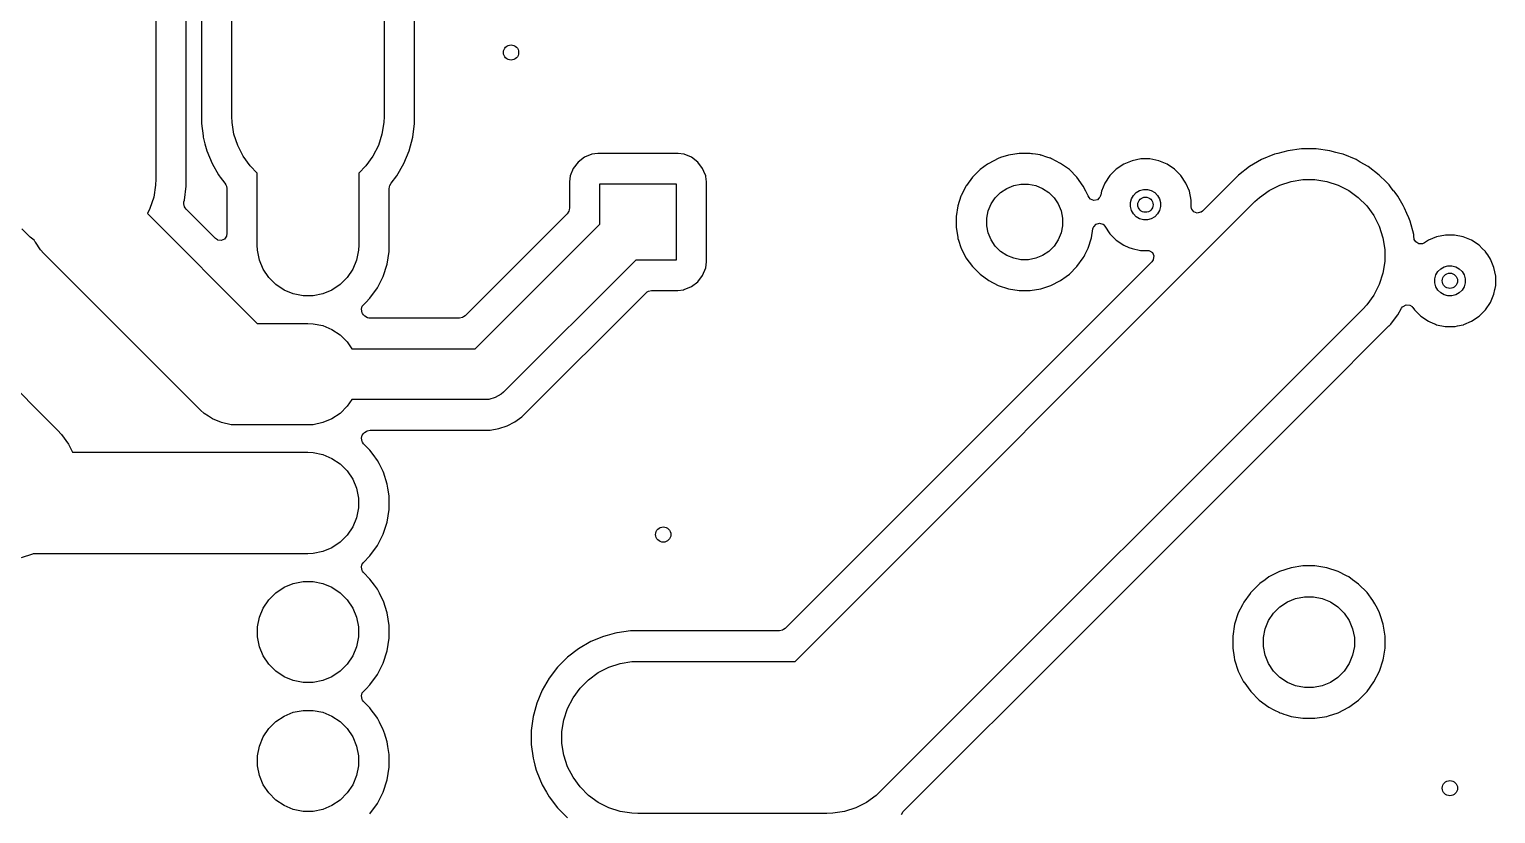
# Model space of a CAD drawing. Header units: inches. Extents: x 1.32 to 5.22, y -7.01 to -1.14.
# Drawn here: x 3.445 to 4.583, y -5.768 to -5.159 of the extents above; entities that cross this region are included whole.
import ezdxf

# ---------------------------------------------------------------- set-up
doc = ezdxf.new("R2010")
doc.units = ezdxf.units.IN
doc.header["$MEASUREMENT"] = 0
doc.layers.add('F.Cu', color=13, linetype='CONTINUOUS', true_color=0xc83434)

msp = doc.modelspace()

# ---------------------------------------------------------------- linework, layer by layer
at = {"layer": 'F.Cu', "linetype": 'CONTINUOUS'}
for p, q in [((3.5433, -4.4882), (3.5433, -5.2756)), ((3.5669, -5.281), (3.5669, -4.6146)), ((3.5787, -4.9749), (3.5787, -5.2322)), ((3.6024, -5.2268), (3.6024, -4.9803)), ((3.7205, -5.0048), (3.7205, -5.2268)), ((3.7441, -5.2322), (3.7441, -5.133)), ((3.5787, -5.2322), (3.5787, -5.2322)), ((3.5787, -5.2322), (3.58, -5.2418)), ((3.6025, -5.2314), (3.6024, -5.2268)), ((3.604, -5.2406), (3.6025, -5.2314)), ((3.7203, -5.2314), (3.7188, -5.2406)), ((3.7205, -5.2268), (3.7203, -5.2314)), ((3.7427, -5.2429), (3.7441, -5.2322)), ((3.58, -5.2418), (3.5801, -5.2429)), ((3.5801, -5.2429), (3.5801, -5.2429)), ((3.5801, -5.2429), (3.5801, -5.2429)), ((3.5801, -5.2429), (3.5815, -5.248)), ((3.6069, -5.2494), (3.604, -5.2406)), ((3.7188, -5.2406), (3.716, -5.2494)), ((3.7399, -5.2534), (3.7427, -5.2429)), ((3.5815, -5.248), (3.5829, -5.2534)), ((3.5829, -5.2534), (3.5871, -5.2634)), ((3.6111, -5.2576), (3.6069, -5.2494)), ((3.716, -5.2494), (3.7118, -5.2576)), ((3.7357, -5.2634), (3.7399, -5.2534)), ((4.4215, -5.2534), (4.4137, -5.2555)), ((4.4216, -5.2534), (4.4215, -5.2534)), ((4.4322, -5.252), (4.4216, -5.2534)), ((4.4216, -5.2534), (4.4216, -5.2534)), ((4.4216, -5.2534), (4.4216, -5.2534)), ((4.4323, -5.252), (4.4322, -5.252)), ((4.4324, -5.2519), (4.4323, -5.252)), ((4.4432, -5.2519), (4.4324, -5.2519)), ((4.4324, -5.2519), (4.4324, -5.2519)), ((4.4324, -5.2519), (4.4324, -5.2519)), ((4.4433, -5.252), (4.4432, -5.2519)), ((4.4432, -5.2519), (4.4432, -5.2519)), ((4.4432, -5.2519), (4.4432, -5.2519)), ((4.4434, -5.252), (4.4433, -5.252)), ((4.454, -5.2534), (4.4434, -5.252)), ((4.4588, -5.2547), (4.454, -5.2534)), ((4.454, -5.2534), (4.454, -5.2534)), ((4.454, -5.2534), (4.454, -5.2534)), ((4.4619, -5.2555), (4.4588, -5.2547)), ((4.4588, -5.2547), (4.4588, -5.2547)), ((3.5871, -5.2634), (3.5871, -5.2634)), ((3.5871, -5.2634), (3.5871, -5.2634)), ((3.5871, -5.2634), (3.592, -5.272)), ((3.6165, -5.2651), (3.6111, -5.2576)), ((3.622, -5.2707), (3.6165, -5.2651)), ((3.7063, -5.2651), (3.7008, -5.2707)), ((3.7118, -5.2576), (3.7063, -5.2651)), ((3.7303, -5.2728), (3.7357, -5.2634)), ((3.8709, -5.2623), (3.8671, -5.2672)), ((3.8759, -5.2585), (3.8709, -5.2623)), ((3.8816, -5.2561), (3.8759, -5.2585)), ((3.8862, -5.2555), (3.8816, -5.2561)), ((3.8816, -5.2561), (3.8816, -5.2561)), ((3.8816, -5.2561), (3.8816, -5.2561)), ((3.9484, -5.2555), (3.8862, -5.2555)), ((3.8862, -5.2555), (3.8862, -5.2555)), ((3.9485, -5.2555), (3.9484, -5.2555)), ((3.9484, -5.2555), (3.9484, -5.2555)), ((3.9484, -5.2555), (3.9484, -5.2555)), ((3.9484, -5.2555), (3.9484, -5.2555)), ((3.953, -5.2561), (3.9485, -5.2555)), ((3.9531, -5.2561), (3.953, -5.2561)), ((3.9532, -5.2562), (3.9531, -5.2561)), ((3.9588, -5.2585), (3.9532, -5.2562)), ((3.9637, -5.2623), (3.9588, -5.2585)), ((3.9588, -5.2585), (3.9588, -5.2585)), ((3.9675, -5.2672), (3.9637, -5.2623)), ((4.1885, -5.2639), (4.1827, -5.2681)), ((4.1895, -5.2632), (4.1885, -5.2639)), ((4.1969, -5.2594), (4.1895, -5.2632)), ((4.1895, -5.2632), (4.1895, -5.2632)), ((4.1895, -5.2632), (4.1895, -5.2632)), ((4.1987, -5.2588), (4.1969, -5.2594)), ((4.2049, -5.2568), (4.1987, -5.2588)), ((4.2098, -5.256), (4.2049, -5.2568)), ((4.2049, -5.2568), (4.2049, -5.2568)), ((4.2112, -5.2558), (4.2098, -5.256)), ((4.2116, -5.2557), (4.2112, -5.2558)), ((4.2131, -5.2555), (4.2116, -5.2557)), ((4.2215, -5.2555), (4.2131, -5.2555)), ((4.2131, -5.2555), (4.2131, -5.2555)), ((4.2227, -5.2557), (4.2215, -5.2555)), ((4.2215, -5.2555), (4.2215, -5.2555)), ((4.2234, -5.2558), (4.2227, -5.2557)), ((4.2258, -5.2562), (4.2234, -5.2558)), ((4.2294, -5.2567), (4.2258, -5.2562)), ((4.2296, -5.2568), (4.2294, -5.2567)), ((4.2299, -5.2568), (4.2296, -5.2568)), ((4.2301, -5.2569), (4.2299, -5.2568)), ((4.2346, -5.2584), (4.2301, -5.2569)), ((4.237, -5.2591), (4.2346, -5.2584)), ((4.2373, -5.2592), (4.237, -5.2591)), ((4.2382, -5.2596), (4.2373, -5.2592)), ((4.2384, -5.2597), (4.2382, -5.2596)), ((4.2413, -5.2612), (4.2384, -5.2597)), ((4.2452, -5.2632), (4.2413, -5.2612)), ((4.252, -5.2681), (4.2452, -5.2632)), ((4.2942, -5.2639), (4.2884, -5.2677)), ((4.3007, -5.2612), (4.2942, -5.2639)), ((4.2942, -5.2639), (4.2942, -5.2639)), ((4.2942, -5.2639), (4.2942, -5.2639)), ((4.3075, -5.2598), (4.3007, -5.2612)), ((4.3007, -5.2612), (4.3007, -5.2612)), ((4.3007, -5.2612), (4.3007, -5.2612)), ((4.3145, -5.2598), (4.3075, -5.2598)), ((4.3075, -5.2598), (4.3075, -5.2598)), ((4.3075, -5.2598), (4.3075, -5.2598)), ((4.3214, -5.2612), (4.3145, -5.2598)), ((4.3145, -5.2598), (4.3145, -5.2598)), ((4.3145, -5.2598), (4.3145, -5.2598)), ((4.3278, -5.2639), (4.3214, -5.2612)), ((4.3214, -5.2612), (4.3214, -5.2612)), ((4.3214, -5.2612), (4.3214, -5.2612)), ((4.3336, -5.2677), (4.3278, -5.2639)), ((4.3278, -5.2639), (4.3278, -5.2639)), ((4.3278, -5.2639), (4.3278, -5.2639)), ((4.3278, -5.2639), (4.3278, -5.2639)), ((4.3278, -5.2639), (4.3278, -5.2639)), ((4.3918, -5.2657), (4.3832, -5.2723)), ((4.4011, -5.2603), (4.3918, -5.2657)), ((4.3918, -5.2657), (4.3918, -5.2657)), ((4.4112, -5.2562), (4.4011, -5.2603)), ((4.4137, -5.2555), (4.4112, -5.2562)), ((4.4112, -5.2562), (4.4112, -5.2562)), ((4.4644, -5.2562), (4.4619, -5.2555)), ((4.4744, -5.2603), (4.4644, -5.2562)), ((4.4644, -5.2562), (4.4644, -5.2562)), ((4.4644, -5.2562), (4.4644, -5.2562)), ((4.4777, -5.2622), (4.4744, -5.2603)), ((4.4744, -5.2603), (4.4744, -5.2603)), ((4.4838, -5.2657), (4.4777, -5.2622)), ((4.4839, -5.2657), (4.4838, -5.2657)), ((4.4924, -5.2723), (4.4839, -5.2657)), ((3.5433, -5.2756), (3.5431, -5.2802)), ((3.592, -5.272), (3.5925, -5.2728)), ((3.5925, -5.2728), (3.5925, -5.2728)), ((3.5925, -5.2728), (3.5926, -5.273)), ((3.5926, -5.273), (3.5934, -5.274)), ((3.5934, -5.274), (3.597, -5.2786)), ((3.622, -5.3268), (3.622, -5.2707)), ((3.7008, -5.2707), (3.7008, -5.3268)), ((3.7258, -5.2787), (3.7303, -5.2728)), ((3.8648, -5.273), (3.8642, -5.2776)), ((3.8642, -5.2776), (3.8642, -5.2978)), ((3.8671, -5.2672), (3.8648, -5.2728)), ((3.8648, -5.2728), (3.8648, -5.2729)), ((3.8648, -5.2729), (3.8648, -5.273)), ((3.9685, -5.2696), (3.9675, -5.2672)), ((3.9699, -5.273), (3.9685, -5.2696)), ((3.9699, -5.2731), (3.9699, -5.273)), ((3.9699, -5.273), (3.9699, -5.273)), ((3.9699, -5.2733), (3.9699, -5.2731)), ((3.9699, -5.2731), (3.9699, -5.2731)), ((3.9705, -5.2776), (3.9699, -5.2733)), ((3.9705, -5.3397), (3.9705, -5.2776)), ((3.9705, -5.2776), (3.9705, -5.2776)), ((3.9705, -5.2776), (3.9705, -5.2776)), ((3.9705, -5.2776), (3.9705, -5.2776)), ((4.1768, -5.274), (4.1722, -5.2803)), ((4.1827, -5.2681), (4.1768, -5.274)), ((4.1768, -5.274), (4.1768, -5.274)), ((4.2579, -5.274), (4.252, -5.2681)), ((4.252, -5.2681), (4.252, -5.2681)), ((4.2628, -5.2808), (4.2579, -5.274)), ((4.2835, -5.2727), (4.2796, -5.2785)), ((4.2884, -5.2677), (4.2835, -5.2727)), ((4.2835, -5.2727), (4.2835, -5.2727)), ((4.2835, -5.2727), (4.2835, -5.2727)), ((4.2884, -5.2677), (4.2884, -5.2677)), ((4.2884, -5.2677), (4.2884, -5.2677)), ((4.3386, -5.2727), (4.3336, -5.2677)), ((4.3336, -5.2677), (4.3336, -5.2677)), ((4.3336, -5.2677), (4.3336, -5.2677)), ((4.3424, -5.2785), (4.3386, -5.2727)), ((4.3386, -5.2727), (4.3386, -5.2727)), ((4.3386, -5.2727), (4.3386, -5.2727)), ((4.3832, -5.2723), (4.3553, -5.3002)), ((4.3832, -5.2723), (4.3832, -5.2723)), ((4.4152, -5.2801), (4.424, -5.2772)), ((4.424, -5.2772), (4.4332, -5.2758)), ((4.4332, -5.2758), (4.4424, -5.2758)), ((4.4424, -5.2758), (4.4516, -5.2772)), ((4.4516, -5.2772), (4.4604, -5.2801)), ((4.4977, -5.2776), (4.4924, -5.2723)), ((4.4924, -5.2723), (4.4924, -5.2723)), ((4.4924, -5.2723), (4.4924, -5.2723)), ((4.5001, -5.28), (4.4977, -5.2776)), ((3.5431, -5.2802), (3.5417, -5.2894)), ((3.5655, -5.2918), (3.5669, -5.281)), ((3.597, -5.2786), (3.5976, -5.2798)), ((3.5976, -5.2798), (3.5981, -5.2809)), ((3.5981, -5.2809), (3.5984, -5.2827)), ((3.5984, -5.2827), (3.5984, -5.3178)), ((3.7244, -5.2829), (3.7246, -5.2815)), ((3.7244, -5.3317), (3.7244, -5.2829)), ((3.7246, -5.2815), (3.725, -5.2803)), ((3.7246, -5.2815), (3.7246, -5.2815)), ((3.725, -5.2803), (3.7258, -5.2787)), ((3.8878, -5.3104), (3.8878, -5.2791)), ((3.8878, -5.2791), (3.9469, -5.2791)), ((3.9469, -5.2791), (3.9469, -5.3382)), ((4.1679, -5.2886), (4.1655, -5.2962)), ((4.168, -5.2884), (4.1679, -5.2886)), ((4.1679, -5.2886), (4.1679, -5.2886)), ((4.1718, -5.2808), (4.168, -5.2883)), ((4.168, -5.2883), (4.168, -5.2883)), ((4.168, -5.2883), (4.168, -5.2884)), ((4.1722, -5.2803), (4.1718, -5.2808)), ((4.1945, -5.2899), (4.1986, -5.2858)), ((4.1986, -5.2858), (4.2034, -5.2826)), ((4.2034, -5.2826), (4.2088, -5.2804)), ((4.2088, -5.2804), (4.2144, -5.2793)), ((4.2144, -5.2793), (4.2202, -5.2793)), ((4.2202, -5.2793), (4.2259, -5.2804)), ((4.2259, -5.2804), (4.2312, -5.2826)), ((4.2312, -5.2826), (4.2361, -5.2858)), ((4.2361, -5.2858), (4.2401, -5.2899)), ((4.2649, -5.2849), (4.2628, -5.2808)), ((4.2628, -5.2808), (4.2628, -5.2808)), ((4.2666, -5.2883), (4.2649, -5.2849)), ((4.2667, -5.2885), (4.2666, -5.2883)), ((4.267, -5.2893), (4.2667, -5.2885)), ((4.2759, -5.289), (4.2757, -5.2894)), ((4.2762, -5.2881), (4.2759, -5.289)), ((4.2764, -5.2877), (4.2762, -5.2881)), ((4.2769, -5.2849), (4.2764, -5.2877)), ((4.2796, -5.2785), (4.2769, -5.2849)), ((4.2769, -5.2849), (4.2769, -5.2849)), ((4.2796, -5.2785), (4.2796, -5.2785)), ((4.2796, -5.2785), (4.2796, -5.2785)), ((4.3001, -5.2908), (4.3017, -5.2881)), ((4.3017, -5.2881), (4.3038, -5.2859)), ((4.3038, -5.2859), (4.3065, -5.2844)), ((4.3065, -5.2844), (4.3095, -5.2836)), ((4.3095, -5.2836), (4.3126, -5.2836)), ((4.3126, -5.2836), (4.3155, -5.2844)), ((4.3155, -5.2844), (4.3182, -5.2859)), ((4.3182, -5.2859), (4.3204, -5.2881)), ((4.3204, -5.2881), (4.3219, -5.2908)), ((4.3451, -5.2849), (4.3424, -5.2785)), ((4.3424, -5.2785), (4.3424, -5.2785)), ((4.3465, -5.2917), (4.3451, -5.2849)), ((4.3451, -5.2849), (4.3451, -5.2849)), ((4.3994, -5.2897), (4.4069, -5.2843)), ((4.4069, -5.2843), (4.4152, -5.2801)), ((4.4604, -5.2801), (4.4687, -5.2843)), ((4.4687, -5.2843), (4.4761, -5.2897)), ((4.5017, -5.2821), (4.5001, -5.28)), ((4.5001, -5.28), (4.5001, -5.28)), ((4.5001, -5.28), (4.5001, -5.28)), ((4.5001, -5.28), (4.5001, -5.28)), ((4.5035, -5.2845), (4.5017, -5.2821)), ((4.5039, -5.2849), (4.5035, -5.2845)), ((4.5047, -5.2859), (4.5039, -5.2849)), ((4.5039, -5.2849), (4.5039, -5.2849)), ((4.5067, -5.2886), (4.5047, -5.2859)), ((4.5109, -5.2958), (4.5067, -5.2886)), ((4.5067, -5.2886), (4.5067, -5.2886)), ((3.5388, -5.2982), (3.5368, -5.3021)), ((3.5417, -5.2894), (3.5388, -5.2982)), ((3.565, -5.2941), (3.5652, -5.293)), ((3.565, -5.2945), (3.565, -5.2941)), ((3.5656, -5.297), (3.565, -5.2945)), ((3.5652, -5.293), (3.5655, -5.2918)), ((3.566, -5.2976), (3.5656, -5.297)), ((3.5668, -5.2987), (3.566, -5.2976)), ((3.5897, -5.3216), (3.5668, -5.2987)), ((3.8637, -5.3002), (3.8624, -5.3023)), ((3.864, -5.2992), (3.8637, -5.3002)), ((3.8642, -5.2978), (3.864, -5.2992)), ((4.0393, -5.6496), (4.396, -5.2929)), ((4.1655, -5.2962), (4.1642, -5.3045)), ((4.1879, -5.3058), (4.1891, -5.3001)), ((4.1891, -5.3001), (4.1913, -5.2947)), ((4.1913, -5.2947), (4.1945, -5.2899)), ((4.2401, -5.2899), (4.2434, -5.2947)), ((4.2434, -5.2947), (4.2456, -5.3001)), ((4.2456, -5.3001), (4.2467, -5.3058)), ((4.2671, -5.2894), (4.267, -5.2893)), ((4.2685, -5.2911), (4.2671, -5.2894)), ((4.2711, -5.292), (4.2685, -5.2911)), ((4.2685, -5.2911), (4.2685, -5.2911)), ((4.2685, -5.2911), (4.2685, -5.2911)), ((4.2738, -5.2914), (4.2711, -5.292)), ((4.2749, -5.2903), (4.2738, -5.2914)), ((4.2751, -5.2901), (4.2749, -5.2903)), ((4.2752, -5.2899), (4.2751, -5.2901)), ((4.2757, -5.2894), (4.2752, -5.2899)), ((4.2993, -5.2937), (4.3001, -5.2908)), ((4.2993, -5.2968), (4.2993, -5.2937)), ((4.3001, -5.2998), (4.2993, -5.2968)), ((4.3017, -5.3025), (4.3001, -5.2998)), ((4.3219, -5.2998), (4.3204, -5.3025)), ((4.3219, -5.2908), (4.3227, -5.2937)), ((4.3227, -5.2968), (4.3219, -5.2998)), ((4.3227, -5.2937), (4.3227, -5.2968)), ((4.3465, -5.2918), (4.3465, -5.2917)), ((4.3465, -5.2967), (4.3465, -5.2918)), ((4.3468, -5.2984), (4.3465, -5.2967)), ((4.3469, -5.2987), (4.3468, -5.2984)), ((4.3485, -5.3009), (4.3469, -5.2987)), ((4.3553, -5.3002), (4.3542, -5.301)), ((4.396, -5.2929), (4.3994, -5.2897)), ((4.4761, -5.2897), (4.4827, -5.2963)), ((4.4827, -5.2963), (4.4881, -5.3038)), ((4.512, -5.2979), (4.5109, -5.2958)), ((4.5121, -5.2979), (4.512, -5.2979)), ((4.5121, -5.298), (4.5121, -5.2979)), ((4.5138, -5.302), (4.5121, -5.298)), ((4.5121, -5.298), (4.5121, -5.298)), ((3.5368, -5.3021), (3.622, -5.3874)), ((3.8624, -5.3023), (3.7832, -5.3815)), ((3.7911, -5.4071), (3.8878, -5.3104)), ((4.1642, -5.3045), (4.1642, -5.3128)), ((4.1879, -5.3116), (4.1879, -5.3058)), ((4.1891, -5.3172), (4.1879, -5.3116)), ((4.2467, -5.3116), (4.2456, -5.3172)), ((4.2467, -5.3058), (4.2467, -5.3116)), ((4.2709, -5.3124), (4.2727, -5.3104)), ((4.2727, -5.3104), (4.2754, -5.3096)), ((4.2754, -5.3096), (4.278, -5.3104)), ((4.278, -5.3104), (4.2781, -5.3105)), ((4.2781, -5.3105), (4.2795, -5.312)), ((4.3038, -5.3046), (4.3017, -5.3025)), ((4.3065, -5.3062), (4.3038, -5.3046)), ((4.3095, -5.307), (4.3065, -5.3062)), ((4.3126, -5.307), (4.3095, -5.307)), ((4.3155, -5.3062), (4.3126, -5.307)), ((4.3182, -5.3046), (4.3155, -5.3062)), ((4.3204, -5.3025), (4.3182, -5.3046)), ((4.3511, -5.3018), (4.3485, -5.3009)), ((4.3538, -5.3012), (4.3511, -5.3018)), ((4.3542, -5.301), (4.3538, -5.3012)), ((4.4881, -5.3038), (4.4924, -5.312)), ((4.5153, -5.3056), (4.5138, -5.302)), ((4.5163, -5.308), (4.5153, -5.3056)), ((4.5191, -5.3185), (4.5163, -5.308)), ((3.4459, -5.3205), (3.4393, -5.3139)), ((3.4491, -5.3228), (3.4459, -5.3205)), ((3.4495, -5.3238), (3.4491, -5.3228)), ((3.5911, -5.3226), (3.5897, -5.3216)), ((3.5914, -5.3227), (3.5911, -5.3226)), ((3.5941, -5.3231), (3.5914, -5.3227)), ((3.5966, -5.322), (3.5941, -5.3231)), ((3.5981, -5.3196), (3.5966, -5.322)), ((3.5982, -5.3192), (3.5981, -5.3196)), ((3.5984, -5.3178), (3.5982, -5.3192)), ((4.1642, -5.3128), (4.1654, -5.3207)), ((4.1654, -5.3207), (4.1654, -5.3209)), ((4.1654, -5.3209), (4.1655, -5.3213)), ((4.1655, -5.3213), (4.1656, -5.3215)), ((4.1656, -5.3215), (4.166, -5.3227)), ((4.166, -5.3227), (4.1678, -5.3284)), ((4.1913, -5.3226), (4.1891, -5.3172)), ((4.1945, -5.3274), (4.1913, -5.3226)), ((4.2434, -5.3226), (4.2401, -5.3274)), ((4.2456, -5.3172), (4.2434, -5.3226)), ((4.2666, -5.3291), (4.2692, -5.3211)), ((4.2692, -5.3211), (4.2703, -5.3141)), ((4.2703, -5.3141), (4.2707, -5.3128)), ((4.2707, -5.3128), (4.2709, -5.3124)), ((4.2795, -5.312), (4.2795, -5.312)), ((4.2795, -5.312), (4.2835, -5.3179)), ((4.2835, -5.3179), (4.2835, -5.3179)), ((4.2835, -5.3179), (4.2835, -5.3179)), ((4.2835, -5.3179), (4.2884, -5.3228)), ((4.2884, -5.3228), (4.2884, -5.3228)), ((4.2884, -5.3228), (4.2884, -5.3228)), ((4.2884, -5.3228), (4.2942, -5.3267)), ((4.4924, -5.312), (4.4952, -5.3209)), ((4.4952, -5.3209), (4.4967, -5.33)), ((4.5191, -5.3189), (4.5191, -5.3185)), ((4.5193, -5.3202), (4.5191, -5.3189)), ((4.5195, -5.3214), (4.5193, -5.3202)), ((4.5196, -5.3221), (4.5195, -5.3214)), ((4.5196, -5.3222), (4.5196, -5.3221)), ((4.5207, -5.324), (4.5196, -5.3222)), ((4.5305, -5.3229), (4.5276, -5.3248)), ((4.5369, -5.3202), (4.5305, -5.3229)), ((4.5305, -5.3229), (4.5305, -5.3229)), ((4.5305, -5.3229), (4.5305, -5.3229)), ((4.5438, -5.3189), (4.5369, -5.3202)), ((4.5369, -5.3202), (4.5369, -5.3202)), ((4.5369, -5.3202), (4.5369, -5.3202)), ((4.5507, -5.3189), (4.5438, -5.3189)), ((4.5438, -5.3189), (4.5438, -5.3189)), ((4.5438, -5.3189), (4.5438, -5.3189)), ((4.5576, -5.3202), (4.5507, -5.3189)), ((4.5507, -5.3189), (4.5507, -5.3189)), ((4.5507, -5.3189), (4.5507, -5.3189)), ((4.564, -5.3229), (4.5576, -5.3202)), ((4.5576, -5.3202), (4.5576, -5.3202)), ((4.5576, -5.3202), (4.5576, -5.3202)), ((4.5698, -5.3268), (4.564, -5.3229)), ((4.564, -5.3229), (4.564, -5.3229)), ((4.564, -5.3229), (4.564, -5.3229)), ((4.564, -5.3229), (4.564, -5.3229)), ((4.564, -5.3229), (4.564, -5.3229)), ((3.4499, -5.3244), (3.4495, -5.3238)), ((3.4538, -5.3303), (3.4499, -5.3244)), ((3.4564, -5.3331), (3.4538, -5.3303)), ((3.5779, -5.4546), (3.4564, -5.3331)), ((3.6222, -5.3306), (3.622, -5.3268)), ((3.6237, -5.3382), (3.6222, -5.3306)), ((3.7006, -5.3306), (3.6991, -5.3382)), ((3.7008, -5.3268), (3.7006, -5.3306)), ((3.7229, -5.3415), (3.7244, -5.3317)), ((4.1678, -5.3284), (4.1679, -5.3285)), ((4.1679, -5.3285), (4.168, -5.3291)), ((4.168, -5.3291), (4.168, -5.3291)), ((4.168, -5.3291), (4.1718, -5.3365)), ((4.1986, -5.3315), (4.1945, -5.3274)), ((4.2034, -5.3347), (4.1986, -5.3315)), ((4.2361, -5.3315), (4.2312, -5.3347)), ((4.2401, -5.3274), (4.2361, -5.3315)), ((4.2636, -5.3354), (4.2639, -5.3343)), ((4.2639, -5.3343), (4.2666, -5.3291)), ((4.2942, -5.3267), (4.2942, -5.3267)), ((4.2942, -5.3267), (4.2982, -5.3284)), ((4.2982, -5.3284), (4.3007, -5.3294)), ((4.3007, -5.3294), (4.3007, -5.3294)), ((4.3007, -5.3294), (4.3007, -5.3294)), ((4.3007, -5.3294), (4.3007, -5.3294)), ((4.3007, -5.3294), (4.3072, -5.3307)), ((4.3072, -5.3307), (4.3073, -5.3307)), ((4.3073, -5.3307), (4.3075, -5.3307)), ((4.3075, -5.3307), (4.3075, -5.3307)), ((4.3075, -5.3307), (4.3123, -5.3307)), ((4.3123, -5.3307), (4.3136, -5.3309)), ((4.3136, -5.3309), (4.3141, -5.3311)), ((4.3141, -5.3311), (4.3164, -5.3325)), ((4.3164, -5.3325), (4.3175, -5.335)), ((4.4967, -5.33), (4.4967, -5.3393)), ((4.5208, -5.3242), (4.5207, -5.324)), ((4.5231, -5.3256), (4.5208, -5.3242)), ((4.5208, -5.3242), (4.5208, -5.3242)), ((4.5259, -5.3256), (4.5231, -5.3256)), ((4.5264, -5.3254), (4.5259, -5.3256)), ((4.5276, -5.3248), (4.5264, -5.3254)), ((4.5723, -5.3292), (4.5698, -5.3268)), ((4.5698, -5.3268), (4.5698, -5.3268)), ((4.5698, -5.3268), (4.5698, -5.3268)), ((4.5748, -5.3317), (4.5723, -5.3292)), ((4.5748, -5.3318), (4.5748, -5.3317)), ((4.5748, -5.3317), (4.5748, -5.3317)), ((4.5748, -5.3317), (4.5748, -5.3317)), ((4.5748, -5.3317), (4.5748, -5.3317)), ((4.5748, -5.3317), (4.5748, -5.3317)), ((4.5749, -5.3319), (4.5748, -5.3318)), ((4.5748, -5.3318), (4.5748, -5.3318)), ((4.5765, -5.3343), (4.5749, -5.3319)), ((4.5787, -5.3375), (4.5765, -5.3343)), ((3.6267, -5.3453), (3.6237, -5.3382)), ((3.631, -5.3517), (3.6267, -5.3453)), ((3.6961, -5.3453), (3.6919, -5.3517)), ((3.6991, -5.3382), (3.6961, -5.3453)), ((3.7198, -5.351), (3.7229, -5.3415)), ((3.9156, -5.3382), (3.8131, -5.4407)), ((3.9469, -5.3382), (3.9156, -5.3382)), ((3.9675, -5.3501), (3.9699, -5.3444)), ((3.9699, -5.3444), (3.9705, -5.3397)), ((4.316, -5.3395), (4.0315, -5.624)), ((4.1718, -5.3365), (4.1768, -5.3433)), ((4.1768, -5.3433), (4.1768, -5.3433)), ((4.1768, -5.3433), (4.1827, -5.3492)), ((4.2088, -5.3369), (4.2034, -5.3347)), ((4.2144, -5.338), (4.2088, -5.3369)), ((4.2202, -5.338), (4.2144, -5.338)), ((4.2259, -5.3369), (4.2202, -5.338)), ((4.2312, -5.3347), (4.2259, -5.3369)), ((4.252, -5.3492), (4.2578, -5.3433)), ((4.2578, -5.3433), (4.2579, -5.3433)), ((4.2579, -5.3433), (4.2628, -5.3365)), ((4.2579, -5.3433), (4.2579, -5.3433)), ((4.2628, -5.3365), (4.2636, -5.3354)), ((4.2628, -5.3365), (4.2628, -5.3365)), ((4.2628, -5.3365), (4.2628, -5.3365)), ((4.2628, -5.3365), (4.2628, -5.3365)), ((4.317, -5.338), (4.316, -5.3395)), ((4.3171, -5.3378), (4.317, -5.338)), ((4.3175, -5.335), (4.3171, -5.3378)), ((4.3171, -5.3378), (4.3171, -5.3378)), ((4.4967, -5.3393), (4.4952, -5.3484)), ((4.5379, -5.3471), (4.5401, -5.345)), ((4.5401, -5.345), (4.5427, -5.3434)), ((4.5427, -5.3434), (4.5457, -5.3426)), ((4.5457, -5.3426), (4.5488, -5.3426)), ((4.5488, -5.3426), (4.5518, -5.3434)), ((4.5518, -5.3434), (4.5544, -5.345)), ((4.5544, -5.345), (4.5566, -5.3471)), ((4.5813, -5.344), (4.5787, -5.3375)), ((4.5787, -5.3375), (4.5787, -5.3375)), ((4.5827, -5.3508), (4.5813, -5.344)), ((4.5813, -5.344), (4.5813, -5.344)), ((3.6364, -5.3572), (3.631, -5.3517)), ((3.6429, -5.3615), (3.6364, -5.3572)), ((3.6864, -5.3572), (3.68, -5.3615)), ((3.6919, -5.3517), (3.6864, -5.3572)), ((3.7153, -5.3598), (3.7198, -5.351)), ((3.9588, -5.3588), (3.9637, -5.3551)), ((3.9637, -5.3551), (3.9675, -5.3501)), ((4.1827, -5.3492), (4.1895, -5.3541)), ((4.1895, -5.3541), (4.1895, -5.3541)), ((4.1895, -5.3541), (4.1969, -5.3579)), ((4.2377, -5.3579), (4.2452, -5.3541)), ((4.2452, -5.3541), (4.2496, -5.351)), ((4.2496, -5.351), (4.252, -5.3492)), ((4.252, -5.3492), (4.252, -5.3492)), ((4.252, -5.3492), (4.252, -5.3492)), ((4.252, -5.3492), (4.252, -5.3492)), ((4.4924, -5.3572), (4.4881, -5.3655)), ((4.4952, -5.3484), (4.4924, -5.3572)), ((4.5355, -5.3528), (4.5363, -5.3498)), ((4.5355, -5.3559), (4.5355, -5.3528)), ((4.5363, -5.3589), (4.5355, -5.3559)), ((4.5363, -5.3498), (4.5379, -5.3471)), ((4.5566, -5.3471), (4.5582, -5.3498)), ((4.5582, -5.3498), (4.559, -5.3528)), ((4.559, -5.3559), (4.5582, -5.3589)), ((4.559, -5.3528), (4.559, -5.3559)), ((4.5827, -5.3578), (4.5827, -5.3508)), ((4.5827, -5.3508), (4.5827, -5.3508)), ((3.65, -5.3644), (3.6429, -5.3615)), ((3.6576, -5.366), (3.65, -5.3644)), ((3.6653, -5.366), (3.6576, -5.366)), ((3.6728, -5.3644), (3.6653, -5.366)), ((3.68, -5.3615), (3.6728, -5.3644)), ((3.7062, -5.3711), (3.7095, -5.3678)), ((3.7095, -5.3678), (3.7153, -5.3598)), ((3.8274, -5.4598), (3.9235, -5.3638)), ((3.9235, -5.3638), (3.9246, -5.3629)), ((3.9246, -5.3629), (3.9255, -5.3624)), ((3.9255, -5.3624), (3.9279, -5.3618)), ((3.9279, -5.3618), (3.9484, -5.3618)), ((3.9484, -5.3618), (3.9527, -5.3613)), ((3.9527, -5.3613), (3.9529, -5.3613)), ((3.9529, -5.3613), (3.953, -5.3612)), ((3.953, -5.3612), (3.9532, -5.3612)), ((3.9532, -5.3612), (3.9588, -5.3588)), ((4.1969, -5.3579), (4.2049, -5.3605)), ((4.2049, -5.3605), (4.2131, -5.3618)), ((4.2131, -5.3618), (4.2131, -5.3618)), ((4.2131, -5.3618), (4.2215, -5.3618)), ((4.2215, -5.3618), (4.2298, -5.3605)), ((4.2215, -5.3618), (4.2215, -5.3618)), ((4.2298, -5.3605), (4.2377, -5.3579)), ((4.4881, -5.3655), (4.4827, -5.373)), ((4.5379, -5.3615), (4.5363, -5.3589)), ((4.5401, -5.3637), (4.5379, -5.3615)), ((4.5427, -5.3652), (4.5401, -5.3637)), ((4.5457, -5.366), (4.5427, -5.3652)), ((4.5488, -5.366), (4.5457, -5.366)), ((4.5518, -5.3652), (4.5488, -5.366)), ((4.5544, -5.3637), (4.5518, -5.3652)), ((4.5566, -5.3615), (4.5544, -5.3637)), ((4.5582, -5.3589), (4.5566, -5.3615)), ((4.5787, -5.3711), (4.5813, -5.3647)), ((4.5813, -5.3647), (4.582, -5.3612)), ((4.582, -5.3612), (4.5822, -5.3604)), ((4.5822, -5.3604), (4.5827, -5.3579)), ((4.5827, -5.3579), (4.5827, -5.3578)), ((3.7028, -5.3763), (3.7035, -5.374)), ((3.7028, -5.3764), (3.7028, -5.3763)), ((3.7034, -5.3791), (3.7028, -5.3764)), ((3.7036, -5.3796), (3.7034, -5.3791)), ((3.7035, -5.374), (3.7037, -5.3738)), ((3.7045, -5.3807), (3.7036, -5.3796)), ((3.7037, -5.3738), (3.7044, -5.3729)), ((3.7044, -5.3729), (3.7062, -5.3711)), ((4.4796, -5.3764), (4.1055, -5.7504)), ((4.4827, -5.373), (4.4796, -5.3764)), ((4.5067, -5.3807), (4.5096, -5.3756)), ((4.5096, -5.3756), (4.5105, -5.3745)), ((4.5105, -5.3745), (4.5109, -5.3742)), ((4.5109, -5.3742), (4.5133, -5.3729)), ((4.5133, -5.3729), (4.5161, -5.3732)), ((4.5161, -5.3732), (4.5161, -5.3732)), ((4.5161, -5.3732), (4.5162, -5.3732)), ((4.5162, -5.3732), (4.518, -5.3744)), ((4.518, -5.3744), (4.518, -5.3745)), ((4.518, -5.3745), (4.5185, -5.3751)), ((4.5185, -5.3751), (4.5197, -5.3769)), ((4.5197, -5.3769), (4.5197, -5.3769)), ((4.5197, -5.3769), (4.5197, -5.3769)), ((4.5197, -5.3769), (4.5246, -5.3819)), ((4.5698, -5.3819), (4.5748, -5.3769)), ((4.5748, -5.3769), (4.5787, -5.3711)), ((3.3858, -5.3889), (3.467, -5.4701)), ((3.622, -5.3874), (3.6614, -5.3874)), ((3.6614, -5.3874), (3.6653, -5.3876)), ((3.6653, -5.3876), (3.6728, -5.3891)), ((3.6728, -5.3891), (3.68, -5.3921)), ((3.7055, -5.3817), (3.7045, -5.3807)), ((3.7076, -5.383), (3.7055, -5.3817)), ((3.7086, -5.3832), (3.7076, -5.383)), ((3.7099, -5.3834), (3.7086, -5.3832)), ((3.7788, -5.3834), (3.7099, -5.3834)), ((3.7812, -5.3828), (3.7788, -5.3834)), ((3.7821, -5.3824), (3.7812, -5.3828)), ((3.7832, -5.3815), (3.7821, -5.3824)), ((4.4438, -5.4456), (4.4999, -5.3894)), ((4.4999, -5.3894), (4.5, -5.3894)), ((4.5, -5.3894), (4.5001, -5.3893)), ((4.5001, -5.3893), (4.5014, -5.388)), ((4.5001, -5.3893), (4.5001, -5.3893)), ((4.5014, -5.388), (4.5018, -5.3871)), ((4.5018, -5.3871), (4.5067, -5.3807)), ((4.5246, -5.3819), (4.5246, -5.3819)), ((4.5246, -5.3819), (4.5246, -5.3819)), ((4.5246, -5.3819), (4.5305, -5.3857)), ((4.5305, -5.3857), (4.5305, -5.3857)), ((4.5305, -5.3857), (4.5316, -5.3862)), ((4.5316, -5.3862), (4.5353, -5.3878)), ((4.5353, -5.3878), (4.5353, -5.3878)), ((4.5353, -5.3878), (4.5359, -5.388)), ((4.5359, -5.388), (4.5369, -5.3884)), ((4.5369, -5.3884), (4.5369, -5.3884)), ((4.5369, -5.3884), (4.5369, -5.3884)), ((4.5369, -5.3884), (4.5435, -5.3897)), ((4.5435, -5.3897), (4.5436, -5.3898)), ((4.5436, -5.3898), (4.5438, -5.3898)), ((4.5438, -5.3898), (4.5507, -5.3898)), ((4.5507, -5.3898), (4.5509, -5.3898)), ((4.5509, -5.3898), (4.5512, -5.3897)), ((4.5512, -5.3897), (4.5532, -5.3893)), ((4.5532, -5.3893), (4.5576, -5.3884)), ((4.5576, -5.3884), (4.5576, -5.3884)), ((4.5576, -5.3884), (4.5576, -5.3884)), ((4.5576, -5.3884), (4.5576, -5.3884)), ((4.5576, -5.3884), (4.5576, -5.3884)), ((4.5576, -5.3884), (4.5577, -5.3884)), ((4.5577, -5.3884), (4.558, -5.3882)), ((4.558, -5.3882), (4.564, -5.3857)), ((4.558, -5.3882), (4.558, -5.3882)), ((4.564, -5.3857), (4.5698, -5.3819)), ((4.564, -5.3857), (4.564, -5.3857)), ((4.564, -5.3857), (4.564, -5.3857)), ((3.68, -5.3921), (3.6864, -5.3963)), ((3.6864, -5.3963), (3.6919, -5.4018)), ((3.6919, -5.4018), (3.6954, -5.4071)), ((3.6954, -5.4071), (3.7911, -5.4071)), ((3.6954, -5.4465), (3.6919, -5.4517)), ((3.7992, -5.4465), (3.6954, -5.4465)), ((3.8018, -5.4463), (3.7992, -5.4465)), ((3.8067, -5.445), (3.8018, -5.4463)), ((3.8018, -5.4463), (3.8018, -5.4463)), ((3.8112, -5.4424), (3.8067, -5.445)), ((3.8131, -5.4407), (3.8112, -5.4424)), ((3.8112, -5.4424), (3.8112, -5.4424)), ((4.4401, -5.4493), (4.4438, -5.4456)), ((3.5808, -5.4572), (3.5779, -5.4546)), ((3.5841, -5.4594), (3.5808, -5.4572)), ((3.5872, -5.4615), (3.5841, -5.4594)), ((3.6864, -5.4572), (3.68, -5.4615)), ((3.6919, -5.4517), (3.6864, -5.4572)), ((4.2594, -5.63), (4.4401, -5.4493)), ((3.467, -5.4701), (3.4701, -5.4735)), ((3.5943, -5.4644), (3.5872, -5.4615)), ((3.6019, -5.466), (3.5943, -5.4644)), ((3.6057, -5.4661), (3.6019, -5.466)), ((3.6614, -5.4661), (3.6057, -5.4661)), ((3.6653, -5.466), (3.6614, -5.4661)), ((3.6728, -5.4644), (3.6653, -5.466)), ((3.68, -5.4615), (3.6728, -5.4644)), ((3.7064, -5.4712), (3.7073, -5.4707)), ((3.7073, -5.4707), (3.7096, -5.4701)), ((3.7096, -5.4701), (3.8026, -5.4701)), ((3.8026, -5.4701), (3.8094, -5.469)), ((3.8026, -5.4701), (3.8026, -5.4701)), ((3.8094, -5.469), (3.8158, -5.4669)), ((3.8158, -5.4669), (3.8219, -5.4638)), ((3.8219, -5.4638), (3.8274, -5.4598)), ((3.4701, -5.4735), (3.4755, -5.481)), ((3.4755, -5.481), (3.4788, -5.4874)), ((3.7028, -5.4763), (3.7035, -5.474)), ((3.7028, -5.4764), (3.7028, -5.4763)), ((3.7034, -5.4791), (3.7028, -5.4764)), ((3.7036, -5.4796), (3.7034, -5.4791)), ((3.7035, -5.474), (3.7037, -5.4738)), ((3.7045, -5.4807), (3.7036, -5.4796)), ((3.7037, -5.4738), (3.7044, -5.4729)), ((3.7044, -5.4729), (3.7053, -5.472)), ((3.7095, -5.4857), (3.7045, -5.4807)), ((3.7053, -5.472), (3.7064, -5.4712)), ((3.4788, -5.4874), (3.6614, -5.4874)), ((3.6614, -5.4874), (3.6653, -5.4876)), ((3.6653, -5.4876), (3.6728, -5.4891)), ((3.6728, -5.4891), (3.68, -5.4921)), ((3.68, -5.4921), (3.6864, -5.4963)), ((3.7119, -5.4891), (3.7095, -5.4857)), ((3.7095, -5.4857), (3.7095, -5.4857)), ((3.7095, -5.4857), (3.7095, -5.4857)), ((3.7095, -5.4857), (3.7095, -5.4857)), ((3.7153, -5.4937), (3.7119, -5.4891)), ((3.7165, -5.496), (3.7153, -5.4937)), ((3.6864, -5.4963), (3.6919, -5.5018)), ((3.6919, -5.5018), (3.6961, -5.5082)), ((3.7197, -5.5023), (3.7165, -5.496)), ((3.7197, -5.5024), (3.7197, -5.5023)), ((3.7198, -5.5025), (3.7197, -5.5024)), ((3.7198, -5.5026), (3.7198, -5.5025)), ((3.7199, -5.5028), (3.7198, -5.5026)), ((3.7229, -5.512), (3.7199, -5.5028)), ((3.6961, -5.5082), (3.6991, -5.5153)), ((3.6991, -5.5153), (3.7006, -5.5229)), ((3.7234, -5.5153), (3.7229, -5.512)), ((3.7229, -5.512), (3.7229, -5.512)), ((3.7229, -5.512), (3.7229, -5.512)), ((3.7243, -5.5212), (3.7234, -5.5153)), ((3.7006, -5.5229), (3.7006, -5.5306)), ((3.7244, -5.5218), (3.7243, -5.5212)), ((3.7244, -5.5317), (3.7244, -5.5218)), ((3.6991, -5.5382), (3.6961, -5.5453)), ((3.7006, -5.5306), (3.6991, -5.5382)), ((3.7229, -5.5415), (3.7244, -5.5317)), ((3.6961, -5.5453), (3.6919, -5.5517)), ((3.7198, -5.551), (3.7229, -5.5415)), ((3.68, -5.5615), (3.6728, -5.5644)), ((3.6864, -5.5572), (3.68, -5.5615)), ((3.6919, -5.5517), (3.6864, -5.5572)), ((3.7095, -5.5678), (3.7153, -5.5598)), ((3.7153, -5.5598), (3.7198, -5.551)), ((3.4478, -5.5664), (3.439, -5.5692)), ((3.4482, -5.5661), (3.4478, -5.5664)), ((3.6614, -5.5661), (3.4482, -5.5661)), ((3.6653, -5.566), (3.6614, -5.5661)), ((3.6728, -5.5644), (3.6653, -5.566)), ((3.7037, -5.5738), (3.7044, -5.5729)), ((3.7044, -5.5729), (3.7095, -5.5678)), ((3.7028, -5.5763), (3.7035, -5.574)), ((3.7028, -5.5764), (3.7028, -5.5763)), ((3.7034, -5.5791), (3.7028, -5.5764)), ((3.7036, -5.5796), (3.7034, -5.5791)), ((3.7035, -5.574), (3.7037, -5.5738)), ((3.7045, -5.5807), (3.7036, -5.5796)), ((3.7095, -5.5857), (3.7045, -5.5807)), ((4.4068, -5.5841), (4.4039, -5.5863)), ((4.412, -5.5815), (4.4068, -5.5841)), ((4.4068, -5.5841), (4.4068, -5.5841)), ((4.4151, -5.5799), (4.412, -5.5815)), ((4.424, -5.577), (4.4151, -5.5799)), ((4.4331, -5.5756), (4.424, -5.577)), ((4.424, -5.577), (4.424, -5.577)), ((4.424, -5.577), (4.424, -5.577)), ((4.4424, -5.5756), (4.4331, -5.5756)), ((4.4331, -5.5756), (4.4331, -5.5756)), ((4.4331, -5.5756), (4.4331, -5.5756)), ((4.4516, -5.577), (4.4424, -5.5756)), ((4.4424, -5.5756), (4.4424, -5.5756)), ((4.4424, -5.5756), (4.4424, -5.5756)), ((4.4605, -5.5799), (4.4516, -5.577)), ((4.4516, -5.577), (4.4516, -5.577)), ((4.467, -5.5832), (4.4605, -5.5799)), ((4.4688, -5.5841), (4.467, -5.5832)), ((4.467, -5.5832), (4.467, -5.5832)), ((4.4717, -5.5863), (4.4688, -5.5841)), ((3.6364, -5.5963), (3.6429, -5.5921)), ((3.6429, -5.5921), (3.65, -5.5891)), ((3.65, -5.5891), (3.6576, -5.5876)), ((3.6576, -5.5876), (3.6653, -5.5876)), ((3.6653, -5.5876), (3.6728, -5.5891)), ((3.6728, -5.5891), (3.68, -5.5921)), ((3.68, -5.5921), (3.6864, -5.5963)), ((3.713, -5.5906), (3.7095, -5.5857)), ((3.7095, -5.5857), (3.7095, -5.5857)), ((3.7095, -5.5857), (3.7095, -5.5857)), ((3.7095, -5.5857), (3.7095, -5.5857)), ((3.7153, -5.5937), (3.713, -5.5906)), ((3.7168, -5.5966), (3.7153, -5.5937)), ((4.3995, -5.5894), (4.3926, -5.5963)), ((4.3998, -5.5892), (4.3995, -5.5894)), ((4.4039, -5.5863), (4.3998, -5.5892)), ((4.4039, -5.5863), (4.4039, -5.5863)), ((4.4763, -5.5896), (4.4717, -5.5863)), ((4.4829, -5.5962), (4.4763, -5.5896)), ((4.4873, -5.6023), (4.4829, -5.5962)), ((3.6267, -5.6082), (3.631, -5.6018)), ((3.631, -5.6018), (3.6364, -5.5963)), ((3.6864, -5.5963), (3.6919, -5.6018)), ((3.6919, -5.6018), (3.6961, -5.6082)), ((3.7177, -5.5984), (3.7168, -5.5966)), ((3.7197, -5.6023), (3.7177, -5.5984)), ((3.7197, -5.6024), (3.7197, -5.6023)), ((3.7198, -5.6025), (3.7197, -5.6024)), ((3.7198, -5.6026), (3.7198, -5.6025)), ((3.7199, -5.6028), (3.7198, -5.6026)), ((3.7229, -5.612), (3.7199, -5.6028)), ((4.3862, -5.6057), (4.383, -5.612)), ((4.3873, -5.6037), (4.3862, -5.6057)), ((4.3922, -5.5969), (4.3873, -5.6037)), ((4.3873, -5.6037), (4.3873, -5.6037)), ((4.3873, -5.6037), (4.3873, -5.6037)), ((4.3924, -5.5966), (4.3922, -5.5969)), ((4.3922, -5.5969), (4.3922, -5.5969)), ((4.3926, -5.5963), (4.3924, -5.5966)), ((4.4104, -5.6122), (4.4153, -5.6073)), ((4.4153, -5.6073), (4.4211, -5.6034)), ((4.4211, -5.6034), (4.4275, -5.6007)), ((4.4275, -5.6007), (4.4343, -5.5994)), ((4.4343, -5.5994), (4.4413, -5.5994)), ((4.4413, -5.5994), (4.4481, -5.6007)), ((4.4481, -5.6007), (4.4545, -5.6034)), ((4.4545, -5.6034), (4.4603, -5.6073)), ((4.4603, -5.6073), (4.4652, -5.6122)), ((4.4883, -5.6037), (4.4873, -5.6023)), ((4.489, -5.605), (4.4883, -5.6037)), ((4.4899, -5.6067), (4.489, -5.605)), ((4.4899, -5.6068), (4.4899, -5.6067)), ((4.4909, -5.6087), (4.4899, -5.6068)), ((3.6222, -5.6229), (3.6237, -5.6153)), ((3.6237, -5.6153), (3.6267, -5.6082)), ((3.6961, -5.6082), (3.6991, -5.6153)), ((3.6991, -5.6153), (3.7006, -5.6229)), ((3.7244, -5.6218), (3.7229, -5.612)), ((3.7229, -5.612), (3.7229, -5.612)), ((3.7229, -5.612), (3.7229, -5.612)), ((4.383, -5.612), (4.3802, -5.6208)), ((4.4039, -5.6244), (4.4065, -5.6179)), ((4.4065, -5.6179), (4.4104, -5.6122)), ((4.4652, -5.6122), (4.469, -5.6179)), ((4.469, -5.6179), (4.4717, -5.6244)), ((4.4925, -5.612), (4.4909, -5.6087)), ((4.4933, -5.6142), (4.4925, -5.612)), ((4.4925, -5.612), (4.4925, -5.612)), ((4.4925, -5.612), (4.4925, -5.612)), ((4.4954, -5.6208), (4.4933, -5.6142)), ((3.6222, -5.6306), (3.6222, -5.6229)), ((3.7006, -5.6229), (3.7006, -5.6306)), ((3.7244, -5.6317), (3.7244, -5.6218)), ((3.8907, -5.6302), (3.8807, -5.6343)), ((3.8934, -5.6294), (3.8907, -5.6302)), ((3.8989, -5.628), (3.8934, -5.6294)), ((3.901, -5.6274), (3.8989, -5.628)), ((3.8989, -5.628), (3.8989, -5.628)), ((3.9011, -5.6274), (3.901, -5.6274)), ((3.9012, -5.6274), (3.9011, -5.6274)), ((3.9117, -5.626), (3.9012, -5.6274)), ((3.9012, -5.6274), (3.9012, -5.6274)), ((3.9118, -5.626), (3.9117, -5.626)), ((3.9119, -5.626), (3.9118, -5.626)), ((4.0271, -5.626), (3.9119, -5.626)), ((4.0294, -5.6254), (4.0271, -5.626)), ((4.0303, -5.6249), (4.0294, -5.6254)), ((4.0315, -5.624), (4.0303, -5.6249)), ((4.1232, -5.7662), (4.2594, -5.63)), ((4.3802, -5.6208), (4.3787, -5.63)), ((4.3787, -5.63), (4.3787, -5.6393)), ((4.3802, -5.6208), (4.3802, -5.6208)), ((4.3802, -5.6208), (4.3802, -5.6208)), ((4.4025, -5.6312), (4.4039, -5.6244)), ((4.4717, -5.6244), (4.4731, -5.6312)), ((4.4969, -5.63), (4.4954, -5.6208)), ((4.4969, -5.6393), (4.4969, -5.63)), ((3.6237, -5.6382), (3.6222, -5.6306)), ((3.6267, -5.6453), (3.6237, -5.6382)), ((3.6991, -5.6382), (3.6961, -5.6453)), ((3.7006, -5.6306), (3.6991, -5.6382)), ((3.7198, -5.651), (3.7229, -5.6415)), ((3.7229, -5.6415), (3.7244, -5.6317)), ((3.8713, -5.6398), (3.8627, -5.6464)), ((3.8807, -5.6343), (3.8713, -5.6398)), ((3.8713, -5.6398), (3.8713, -5.6398)), ((3.8807, -5.6343), (3.8807, -5.6343)), ((4.3787, -5.6393), (4.3798, -5.6464)), ((4.4025, -5.6381), (4.4025, -5.6312)), ((4.4039, -5.6449), (4.4025, -5.6381)), ((4.4731, -5.6381), (4.4717, -5.6449)), ((4.4731, -5.6312), (4.4731, -5.6381)), ((4.4956, -5.6471), (4.4969, -5.6393)), ((3.631, -5.6517), (3.6267, -5.6453)), ((3.6364, -5.6572), (3.631, -5.6517)), ((3.6919, -5.6517), (3.6864, -5.6572)), ((3.6961, -5.6453), (3.6919, -5.6517)), ((3.7153, -5.6598), (3.7198, -5.651)), ((3.8627, -5.6464), (3.855, -5.654)), ((3.8627, -5.6464), (3.8627, -5.6464)), ((3.8627, -5.6464), (3.8627, -5.6464)), ((3.8947, -5.6541), (3.9035, -5.6512)), ((3.9035, -5.6512), (3.9127, -5.6498)), ((3.9127, -5.6498), (3.9173, -5.6496)), ((3.9173, -5.6496), (4.0393, -5.6496)), ((4.3798, -5.6464), (4.3802, -5.6485)), ((4.3802, -5.6485), (4.383, -5.6573)), ((4.4065, -5.6513), (4.4039, -5.6449)), ((4.4104, -5.6571), (4.4065, -5.6513)), ((4.469, -5.6513), (4.4652, -5.6571)), ((4.4717, -5.6449), (4.469, -5.6513)), ((4.4925, -5.6573), (4.4954, -5.6485)), ((4.4954, -5.6485), (4.4956, -5.6471)), ((3.6429, -5.6615), (3.6364, -5.6572)), ((3.65, -5.6644), (3.6429, -5.6615)), ((3.6576, -5.666), (3.65, -5.6644)), ((3.6728, -5.6644), (3.6653, -5.666)), ((3.68, -5.6615), (3.6728, -5.6644)), ((3.6864, -5.6572), (3.68, -5.6615)), ((3.7095, -5.6678), (3.7153, -5.6598)), ((3.8484, -5.6626), (3.843, -5.672)), ((3.855, -5.654), (3.8484, -5.6626)), ((3.8484, -5.6626), (3.8484, -5.6626)), ((3.855, -5.654), (3.855, -5.654)), ((3.855, -5.654), (3.855, -5.654)), ((3.8724, -5.6703), (3.879, -5.6638)), ((3.879, -5.6638), (3.8865, -5.6583)), ((3.8865, -5.6583), (3.8947, -5.6541)), ((4.383, -5.6573), (4.3853, -5.6618)), ((4.3853, -5.6618), (4.3861, -5.6634)), ((4.3861, -5.6634), (4.3872, -5.6654)), ((4.4153, -5.662), (4.4104, -5.6571)), ((4.4211, -5.6659), (4.4153, -5.662)), ((4.4603, -5.662), (4.4545, -5.6659)), ((4.4652, -5.6571), (4.4603, -5.662)), ((4.4883, -5.6656), (4.4925, -5.6573)), ((3.6653, -5.666), (3.6576, -5.666)), ((3.7028, -5.6763), (3.7035, -5.674)), ((3.7035, -5.674), (3.7037, -5.6738)), ((3.7037, -5.6738), (3.7044, -5.6729)), ((3.7044, -5.6729), (3.7064, -5.6709)), ((3.7064, -5.6709), (3.7095, -5.6678)), ((3.843, -5.672), (3.8388, -5.682)), ((3.843, -5.672), (3.843, -5.672)), ((3.867, -5.6778), (3.8724, -5.6703)), ((4.3872, -5.6654), (4.3873, -5.6656)), ((4.3873, -5.6656), (4.3927, -5.6731)), ((4.3927, -5.6731), (4.3993, -5.6797)), ((4.4275, -5.6686), (4.4211, -5.6659)), ((4.4343, -5.6699), (4.4275, -5.6686)), ((4.4413, -5.6699), (4.4343, -5.6699)), ((4.4481, -5.6686), (4.4413, -5.6699)), ((4.4545, -5.6659), (4.4481, -5.6686)), ((4.4763, -5.6797), (4.4829, -5.6731)), ((4.4829, -5.6731), (4.4883, -5.6656)), ((3.7028, -5.6764), (3.7028, -5.6763)), ((3.7034, -5.6791), (3.7028, -5.6764)), ((3.7036, -5.6796), (3.7034, -5.6791)), ((3.7045, -5.6807), (3.7036, -5.6796)), ((3.7095, -5.6857), (3.7045, -5.6807)), ((3.7105, -5.6872), (3.7095, -5.6857)), ((3.7095, -5.6857), (3.7095, -5.6857)), ((3.7095, -5.6857), (3.7095, -5.6857)), ((3.7095, -5.6857), (3.7095, -5.6857)), ((3.7139, -5.6919), (3.7105, -5.6872)), ((3.8388, -5.682), (3.8374, -5.6876)), ((3.8388, -5.682), (3.8388, -5.682)), ((3.8599, -5.6949), (3.8628, -5.6861)), ((3.8628, -5.6861), (3.867, -5.6778)), ((4.3993, -5.6797), (4.4068, -5.6852)), ((4.4068, -5.6852), (4.4107, -5.6872)), ((4.4107, -5.6872), (4.4149, -5.6893)), ((4.4605, -5.6894), (4.4688, -5.6852)), ((4.4688, -5.6852), (4.4763, -5.6797)), ((3.631, -5.7018), (3.6364, -5.6963)), ((3.6364, -5.6963), (3.6429, -5.6921)), ((3.6429, -5.6921), (3.65, -5.6891)), ((3.65, -5.6891), (3.6576, -5.6876)), ((3.6576, -5.6876), (3.6653, -5.6876)), ((3.6653, -5.6876), (3.6728, -5.6891)), ((3.6728, -5.6891), (3.68, -5.6921)), ((3.68, -5.6921), (3.6864, -5.6963)), ((3.6864, -5.6963), (3.6919, -5.7018)), ((3.7153, -5.6937), (3.7139, -5.6919)), ((3.7168, -5.6967), (3.7153, -5.6937)), ((3.7198, -5.7026), (3.7168, -5.6967)), ((3.836, -5.6925), (3.8346, -5.7032)), ((3.8366, -5.6905), (3.836, -5.6925)), ((3.836, -5.6925), (3.836, -5.6925)), ((3.836, -5.6925), (3.836, -5.6925)), ((3.8374, -5.6876), (3.8366, -5.6905)), ((3.8584, -5.704), (3.8599, -5.6949)), ((4.4149, -5.6893), (4.4149, -5.6893)), ((4.4149, -5.6893), (4.4151, -5.6894)), ((4.4151, -5.6894), (4.4152, -5.6894)), ((4.4152, -5.6894), (4.4153, -5.6895)), ((4.4153, -5.6895), (4.4165, -5.6898)), ((4.4165, -5.6898), (4.4184, -5.6905)), ((4.4184, -5.6905), (4.4184, -5.6905)), ((4.4184, -5.6905), (4.4203, -5.6911)), ((4.4203, -5.6911), (4.424, -5.6923)), ((4.424, -5.6923), (4.4331, -5.6937)), ((4.4331, -5.6937), (4.4331, -5.6937)), ((4.4331, -5.6937), (4.4424, -5.6937)), ((4.4424, -5.6937), (4.4516, -5.6923)), ((4.4424, -5.6937), (4.4424, -5.6937)), ((4.4516, -5.6923), (4.4529, -5.6919)), ((4.4529, -5.6919), (4.4605, -5.6894)), ((3.6237, -5.7153), (3.6267, -5.7082)), ((3.6267, -5.7082), (3.631, -5.7018)), ((3.6919, -5.7018), (3.6961, -5.7082)), ((3.6961, -5.7082), (3.6991, -5.7153)), ((3.72, -5.7032), (3.7198, -5.7026)), ((3.7198, -5.7026), (3.7198, -5.7026)), ((3.7205, -5.7047), (3.72, -5.7032)), ((3.7207, -5.7052), (3.7205, -5.7047)), ((3.7205, -5.7047), (3.7205, -5.7047)), ((3.7229, -5.712), (3.7207, -5.7052)), ((3.7207, -5.7052), (3.7207, -5.7052)), ((3.8346, -5.7032), (3.8346, -5.7032)), ((3.8346, -5.7032), (3.8346, -5.7141)), ((3.8584, -5.7133), (3.8584, -5.704)), ((3.6222, -5.7229), (3.6237, -5.7153)), ((3.6991, -5.7153), (3.7006, -5.7229)), ((3.7234, -5.7156), (3.7229, -5.712)), ((3.7244, -5.7218), (3.7234, -5.7156)), ((3.8346, -5.7141), (3.8346, -5.7141)), ((3.8346, -5.7141), (3.836, -5.7248)), ((3.8599, -5.7224), (3.8584, -5.7133)), ((3.6222, -5.7306), (3.6222, -5.7229)), ((3.6237, -5.7382), (3.6222, -5.7306)), ((3.7006, -5.7306), (3.6991, -5.7382)), ((3.7006, -5.7229), (3.7006, -5.7306)), ((3.7229, -5.7415), (3.7244, -5.7317)), ((3.7244, -5.7317), (3.7244, -5.7218)), ((3.836, -5.7248), (3.836, -5.7248)), ((3.836, -5.7248), (3.836, -5.7248)), ((3.836, -5.7248), (3.8366, -5.7268)), ((3.8366, -5.7268), (3.8374, -5.7301)), ((3.8374, -5.7301), (3.8385, -5.734)), ((3.8628, -5.7313), (3.8599, -5.7224)), ((3.867, -5.7395), (3.8628, -5.7313)), ((3.6267, -5.7453), (3.6237, -5.7382)), ((3.6991, -5.7382), (3.6961, -5.7453)), ((3.7198, -5.751), (3.7229, -5.7415)), ((3.8385, -5.734), (3.8388, -5.7353)), ((3.8388, -5.7353), (3.843, -5.7453)), ((3.8724, -5.747), (3.867, -5.7395)), ((3.631, -5.7517), (3.6267, -5.7453)), ((3.6364, -5.7572), (3.631, -5.7517)), ((3.6919, -5.7517), (3.6864, -5.7572)), ((3.6961, -5.7453), (3.6919, -5.7517)), ((3.7153, -5.7598), (3.7197, -5.7511)), ((3.7197, -5.7511), (3.7198, -5.751)), ((3.7198, -5.751), (3.7198, -5.751)), ((3.7198, -5.751), (3.7198, -5.751)), ((3.843, -5.7453), (3.843, -5.7453)), ((3.843, -5.7453), (3.8463, -5.751)), ((3.8463, -5.751), (3.8463, -5.751)), ((3.8463, -5.751), (3.8484, -5.7547)), ((3.8484, -5.7547), (3.8484, -5.7547)), ((3.8484, -5.7547), (3.8484, -5.7547)), ((3.8484, -5.7547), (3.8485, -5.7548)), ((3.8485, -5.7548), (3.855, -5.7633)), ((3.879, -5.7536), (3.8724, -5.747)), ((3.8865, -5.759), (3.879, -5.7536)), ((4.1021, -5.7536), (4.0946, -5.759)), ((4.1055, -5.7504), (4.1021, -5.7536)), ((3.6429, -5.7615), (3.6364, -5.7572)), ((3.65, -5.7644), (3.6429, -5.7615)), ((3.6576, -5.766), (3.65, -5.7644)), ((3.6653, -5.766), (3.6576, -5.766)), ((3.6728, -5.7644), (3.6653, -5.766)), ((3.68, -5.7615), (3.6728, -5.7644)), ((3.6864, -5.7572), (3.68, -5.7615)), ((3.7095, -5.7678), (3.7153, -5.7598)), ((3.855, -5.7633), (3.855, -5.7633)), ((3.855, -5.7633), (3.8627, -5.771)), ((3.8947, -5.7632), (3.8865, -5.759)), ((3.9035, -5.7661), (3.8947, -5.7632)), ((3.9127, -5.7675), (3.9035, -5.7661)), ((4.0776, -5.7661), (4.0684, -5.7675)), ((4.0864, -5.7632), (4.0776, -5.7661)), ((4.0946, -5.759), (4.0864, -5.7632)), ((4.1219, -5.7684), (4.1232, -5.7662)), ((3.9173, -5.7677), (3.9127, -5.7675)), ((4.0638, -5.7677), (3.9173, -5.7677)), ((4.0684, -5.7675), (4.0638, -5.7677))]:
    msp.add_line(p, q, dxfattribs=at)
at = {"layer": 'F.Cu'}
for centre in [(3.8189, -5.1772), (4.311, -5.2953), (4.5472, -5.3543), (3.937, -5.5512), (4.5472, -5.748)]:
    msp.add_circle(centre, 0.00591, dxfattribs=at)

doc.saveas('drawing.dxf')
